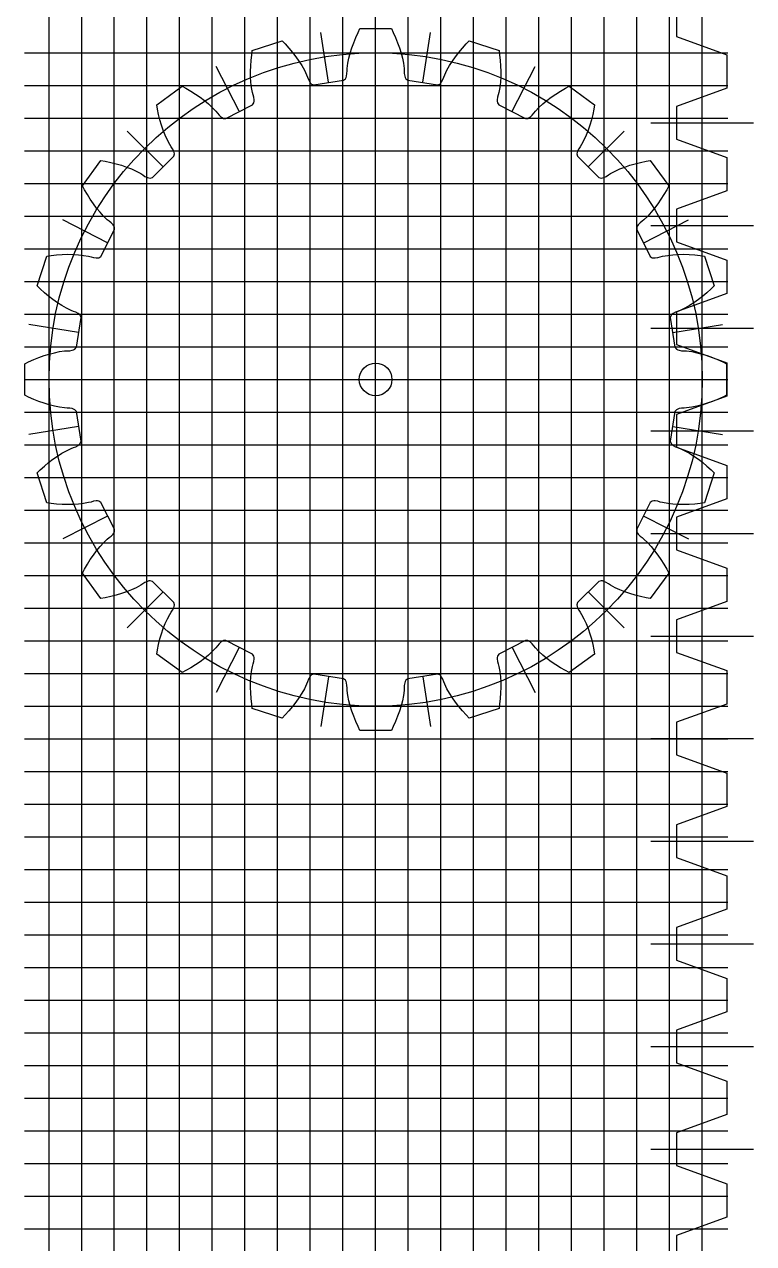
# Model space of a CAD drawing. Extents: x 0 to 22, y -1 to 128.
# Drawn here: x 0 to 22.32, y 36.38 to 73.7 of the extents above; entities that cross this region are included whole.
import ezdxf

# ---------------------------------------------------------------- set-up
doc = ezdxf.new("R2010")
doc.units = 0

msp = doc.modelspace()

# ---------------------------------------------------------------- linework, layer by layer
at = {"layer": 'a'}
for p, q in [((19.96827, 74.32696), (19.96827, 73.32789)), ((19.96827, 73.32789), (21.50734, 72.76772)), ((21.50734, 72.76772), (21.50734, 71.74555)), ((21.50734, 71.74555), (19.96827, 71.18537)), ((19.96827, 71.18537), (19.96827, 70.1863)), ((19.96827, 70.1863), (21.50734, 69.62612)), ((21.50734, 69.62612), (21.50734, 68.60395)), ((21.50734, 68.60395), (19.96827, 68.04378)), ((19.96827, 68.04378), (19.96827, 67.04471)), ((19.96827, 67.04471), (21.50734, 66.48453)), ((21.50734, 66.48453), (21.50734, 65.46236)), ((10.75367, 59.2473), (10.75367, 66.41641)), ((21.50734, 65.46236), (19.96827, 64.90219)), ((19.96827, 64.90219), (19.96827, 63.90311)), ((19.96827, 63.90311), (21.50734, 63.34294)), ((21.50734, 63.34294), (21.50734, 62.32077)), ((7.16911, 62.83185), (14.33822, 62.83185)), ((21.50734, 62.32077), (19.96827, 61.76059)), ((19.96827, 61.76059), (19.96827, 60.76152)), ((19.96827, 60.76152), (21.50734, 60.20135)), ((21.50734, 60.20135), (21.50734, 59.17918)), ((21.50734, 59.17918), (19.96827, 58.619)), ((19.96827, 58.619), (19.96827, 57.61993)), ((19.96827, 57.61993), (21.50734, 57.05975)), ((21.50734, 57.05975), (21.50734, 56.03758)), ((21.50734, 56.03758), (19.96827, 55.47741)), ((19.96827, 55.47741), (19.96827, 54.47833)), ((19.96827, 54.47833), (21.50734, 53.91816)), ((21.50734, 53.91816), (21.50734, 52.89599)), ((21.50734, 52.89599), (19.96827, 52.33582)), ((19.96827, 52.33582), (19.96827, 51.33674)), ((19.96827, 51.33674), (21.50734, 50.77657)), ((21.50734, 50.77657), (21.50734, 49.7544)), ((21.50734, 49.7544), (19.96827, 49.19422)), ((19.96827, 49.19422), (19.96827, 48.19515)), ((19.96827, 48.19515), (21.50734, 47.63498)), ((21.50734, 47.63498), (21.50734, 46.6128)), ((21.50734, 46.6128), (19.96827, 46.05263)), ((19.96827, 46.05263), (19.96827, 45.05356)), ((19.96827, 45.05356), (21.50734, 44.49338)), ((21.50734, 44.49338), (21.50734, 43.47121)), ((21.50734, 43.47121), (19.96827, 42.91104)), ((19.96827, 42.91104), (19.96827, 41.91196)), ((19.96827, 41.91196), (21.50734, 41.35179)), ((21.50734, 41.35179), (21.50734, 40.32962)), ((21.50734, 40.32962), (19.96827, 39.76944)), ((19.96827, 39.76944), (19.96827, 38.77037)), ((19.96827, 38.77037), (21.50734, 38.2102)), ((21.50734, 38.2102), (21.50734, 37.18803)), ((21.50734, 37.18803), (19.96827, 36.62785)), ((19.96827, 36.62785), (19.96827, 35.62878))]:
    msp.add_line(p, q, dxfattribs=at)
msp.add_lwpolyline([(19.91545, 63.81709), (19.96034, 63.75742), (20.00094, 63.73793), (20.04077, 63.72588), (20.11964, 63.70929), (20.19697, 63.70888), (20.27475, 63.70344), (20.43116, 63.68242), (20.58834, 63.6507), (20.74603, 63.60993), (20.90403, 63.561), (21.06217, 63.50451), (21.2203, 63.44089), (21.37826, 63.37043), (21.49656, 63.31326), (21.49656, 62.35045), (21.37826, 62.29327), (21.2203, 62.22282), (21.06217, 62.15919), (20.90403, 62.10271), (20.74603, 62.05378), (20.58834, 62.013), (20.43116, 61.98129), (20.27475, 61.96027), (20.19697, 61.95482), (20.11964, 61.95441), (20.04077, 61.93782), (20.00094, 61.92578), (19.96034, 61.90629), (19.91545, 61.84662), (19.77149, 60.93772), (19.79575, 60.8671), (19.82834, 60.83602), (19.86249, 60.81225), (19.93238, 60.7721), (20.0058, 60.74782), (20.07809, 60.7186), (20.22035, 60.65028), (20.36004, 60.57154), (20.49741, 60.48403), (20.63256, 60.38868), (20.7655, 60.28609), (20.89622, 60.17671), (21.02469, 60.06089), (21.11952, 59.96996), (20.822, 59.05427), (20.69183, 59.03645), (20.51982, 59.01826), (20.34977, 59.00661), (20.18192, 59.00176), (20.01653, 59.00405), (19.85396, 59.014), (19.69467, 59.03241), (19.53942, 59.06075), (19.46376, 59.07961), (19.39009, 59.10311), (19.30995, 59.11171), (19.26835, 59.11256), (19.22372, 59.10657), (19.16258, 59.06369), (18.74481, 58.24377), (18.74605, 58.1691), (18.76745, 58.12947), (18.79259, 58.09632), (18.84665, 58.03654), (18.90896, 57.99075), (18.96869, 57.94063), (19.08287, 57.83169), (19.19139, 57.71364), (19.295, 57.58796), (19.39406, 57.45551), (19.4888, 57.31686), (19.57933, 57.17244), (19.66572, 57.02259), (19.72781, 56.90681), (19.16188, 56.12788), (19.03258, 56.15115), (18.86337, 56.187), (18.69804, 56.22847), (18.5369, 56.27573), (18.38032, 56.32902), (18.22878, 56.38871), (18.08297, 56.45545), (17.94408, 56.53038), (17.87795, 56.57169), (17.81515, 56.61681), (17.74159, 56.64975), (17.70229, 56.66341), (17.65799, 56.67151), (17.5866, 56.64962), (16.9359, 55.99893), (16.91401, 55.92753), (16.92211, 55.88323), (16.93577, 55.84393), (16.96871, 55.77037), (17.01383, 55.70757), (17.05514, 55.64144), (17.13008, 55.50255), (17.19681, 55.35674), (17.25651, 55.2052), (17.30979, 55.04862), (17.35705, 54.88748), (17.39852, 54.72216), (17.43437, 54.55294), (17.45765, 54.42364), (16.67871, 53.85771), (16.56293, 53.9198), (16.41308, 54.00619), (16.26866, 54.09672), (16.13001, 54.19146), (15.99756, 54.29052), (15.87188, 54.39413), (15.75383, 54.50265), (15.64489, 54.61683), (15.59477, 54.67656), (15.54899, 54.73887), (15.4892, 54.79293), (15.45605, 54.81808), (15.41642, 54.83947), (15.34175, 54.84071), (14.52183, 54.42294), (14.47895, 54.3618), (14.47296, 54.31717), (14.47381, 54.27557), (14.48241, 54.19543), (14.50591, 54.12176), (14.52477, 54.0461), (14.55311, 53.89085), (14.57152, 53.73156), (14.58147, 53.56899), (14.58376, 53.4036), (14.57891, 53.23575), (14.56726, 53.0657), (14.54907, 52.89369), (14.53125, 52.76352), (13.61556, 52.466), (13.52463, 52.56083), (13.40881, 52.6893), (13.29943, 52.82002), (13.19685, 52.95297), (13.10149, 53.08811), (13.01398, 53.22548), (12.93524, 53.36517), (12.86692, 53.50743), (12.8377, 53.57972), (12.81342, 53.65314), (12.77327, 53.72303), (12.7495, 53.75718), (12.71842, 53.78977), (12.6478, 53.81403), (11.7389, 53.67007), (11.67923, 53.62518), (11.65974, 53.58458), (11.6477, 53.54475), (11.63111, 53.46588), (11.6307, 53.38855), (11.62525, 53.31077), (11.60423, 53.15436), (11.57252, 52.99718), (11.53174, 52.83949), (11.48281, 52.68149), (11.42633, 52.52335), (11.3627, 52.36523), (11.29225, 52.20726), (11.23508, 52.08897), (10.27226, 52.08897), (10.21509, 52.20726), (10.14463, 52.36523), (10.08101, 52.52335), (10.02452, 52.68149), (9.9756, 52.83949), (9.93482, 52.99718), (9.9031, 53.15436), (9.88209, 53.31077), (9.87664, 53.38855), (9.87623, 53.46588), (9.85964, 53.54475), (9.84759, 53.58458), (9.82811, 53.62518), (9.76843, 53.67007), (8.85954, 53.81403), (8.78891, 53.78977), (8.75783, 53.75718), (8.73407, 53.72303), (8.69392, 53.65314), (8.66963, 53.57972), (8.64042, 53.50743), (8.57209, 53.36517), (8.49336, 53.22548), (8.40585, 53.08811), (8.31049, 52.95297), (8.2079, 52.82002), (8.09853, 52.6893), (7.98271, 52.56083), (7.89178, 52.466), (6.97609, 52.76352), (6.95827, 52.89369), (6.94008, 53.0657), (6.92843, 53.23575), (6.92358, 53.4036), (6.92587, 53.56899), (6.93581, 53.73156), (6.95422, 53.89085), (6.98257, 54.0461), (7.00142, 54.12176), (7.02493, 54.19543), (7.03352, 54.27557), (7.03437, 54.31717), (7.02839, 54.3618), (6.98551, 54.42294), (6.16558, 54.84071), (6.09092, 54.83947), (6.05129, 54.81808), (6.01813, 54.79293), (5.95835, 54.73887), (5.91257, 54.67656), (5.86244, 54.61683), (5.7535, 54.50265), (5.63545, 54.39413), (5.50978, 54.29052), (5.37732, 54.19146), (5.23868, 54.09672), (5.09426, 54.00619), (4.94441, 53.9198), (4.82862, 53.85771), (4.04969, 54.42364), (4.07297, 54.55294), (4.10882, 54.72216), (4.15029, 54.88748), (4.19754, 55.04862), (4.25083, 55.2052), (4.31053, 55.35674), (4.37726, 55.50255), (4.45219, 55.64144), (4.4935, 55.70757), (4.53862, 55.77037), (4.57156, 55.84393), (4.58523, 55.88323), (4.59333, 55.92753), (4.57144, 55.99893), (3.92074, 56.64962), (3.84935, 56.67151), (3.80505, 56.66341), (3.76574, 56.64975), (3.69218, 56.61681), (3.62938, 56.57169), (3.56325, 56.53038), (3.42436, 56.45545), (3.27856, 56.38871), (3.12701, 56.32902), (2.97043, 56.27573), (2.80929, 56.22847), (2.64397, 56.187), (2.47476, 56.15115), (2.34545, 56.12788), (1.77953, 56.90681), (1.84162, 57.02259), (1.92801, 57.17244), (2.01854, 57.31686), (2.11327, 57.45551), (2.21234, 57.58796), (2.31594, 57.71364), (2.42446, 57.83169), (2.53865, 57.94063), (2.59837, 57.99075), (2.66069, 58.03654), (2.71475, 58.09632), (2.73989, 58.12947), (2.76128, 58.1691), (2.76253, 58.24377), (2.34475, 59.06369), (2.28362, 59.10657), (2.23898, 59.11256), (2.19738, 59.11171), (2.11724, 59.10311), (2.04357, 59.07961), (1.96792, 59.06075), (1.81267, 59.03241), (1.65338, 59.014), (1.4908, 59.00405), (1.32542, 59.00176), (1.15756, 59.00661), (0.98752, 59.01826), (0.81551, 59.03645), (0.68534, 59.05427), (0.38781, 59.96996), (0.48265, 60.06089), (0.61111, 60.17671), (0.74184, 60.28609), (0.87478, 60.38868), (1.00993, 60.48403), (1.1473, 60.57154), (1.28699, 60.65028), (1.42925, 60.7186), (1.50154, 60.74782), (1.57495, 60.7721), (1.64484, 60.81225), (1.679, 60.83602), (1.71159, 60.8671), (1.73584, 60.93772), (1.59189, 61.84662), (1.547, 61.90629), (1.5064, 61.92578), (1.46657, 61.93782), (1.38769, 61.95441), (1.31037, 61.95482), (1.23259, 61.96027), (1.07618, 61.98129), (0.91899, 62.013), (0.7613, 62.05378), (0.6033, 62.10271), (0.44517, 62.15919), (0.28704, 62.22282), (0.12907, 62.29327), (0.01078, 62.35045), (0.01078, 63.31326), (0.12907, 63.37043), (0.28704, 63.44089), (0.44517, 63.50451), (0.6033, 63.561), (0.7613, 63.60993), (0.91899, 63.6507), (1.07618, 63.68242), (1.23259, 63.70344), (1.31037, 63.70888), (1.38769, 63.70929), (1.46657, 63.72588), (1.5064, 63.73793), (1.547, 63.75742), (1.59189, 63.81709), (1.73584, 64.72598), (1.71159, 64.79661), (1.679, 64.82769), (1.64484, 64.85145), (1.57495, 64.8916), (1.50154, 64.91589), (1.42925, 64.9451), (1.28699, 65.01343), (1.1473, 65.09216), (1.00993, 65.17967), (0.87478, 65.27503), (0.74184, 65.37762), (0.61111, 65.48699), (0.48265, 65.60281), (0.38781, 65.69374), (0.68534, 66.60943), (0.81551, 66.62725), (0.98752, 66.64544), (1.15756, 66.65709), (1.32542, 66.66195), (1.4908, 66.65965), (1.65338, 66.64971), (1.81267, 66.6313), (1.96792, 66.60295), (2.04357, 66.5841), (2.11724, 66.56059), (2.19738, 66.552), (2.23898, 66.55115), (2.28362, 66.55713), (2.34475, 66.60001), (2.76253, 67.41994), (2.76128, 67.4946), (2.73989, 67.53423), (2.71475, 67.56739), (2.66069, 67.62717), (2.59837, 67.67295), (2.53865, 67.72308), (2.42446, 67.83202), (2.31594, 67.95007), (2.21234, 68.07574), (2.11327, 68.2082), (2.01854, 68.34685), (1.92801, 68.49126), (1.84162, 68.64111), (1.77953, 68.7569), (2.34545, 69.53583), (2.47476, 69.51256), (2.64397, 69.4767), (2.80929, 69.43523), (2.97043, 69.38798), (3.12701, 69.33469), (3.27856, 69.27499), (3.42436, 69.20826), (3.56325, 69.13333), (3.62938, 69.09202), (3.69218, 69.0469), (3.76574, 69.01396), (3.80505, 69.00029), (3.84935, 68.99219), (3.92074, 69.01408), (4.57144, 69.66478), (4.59333, 69.73617), (4.58523, 69.78047), (4.57156, 69.81978), (4.53862, 69.89334), (4.4935, 69.95614), (4.45219, 70.02227), (4.37726, 70.16116), (4.31053, 70.30696), (4.25083, 70.45851), (4.19754, 70.61509), (4.15029, 70.77623), (4.10882, 70.94155), (4.07297, 71.11076), (4.04969, 71.24007), (4.82862, 71.806), (4.94441, 71.7439), (5.09426, 71.65751), (5.23868, 71.56699), (5.37732, 71.47225), (5.50978, 71.37318), (5.63545, 71.26958), (5.7535, 71.16106), (5.86244, 71.04687), (5.91257, 70.98715), (5.95835, 70.92483), (6.01813, 70.87077), (6.05129, 70.84563), (6.09092, 70.82424), (6.16558, 70.823), (6.98551, 71.24077), (7.02839, 71.3019), (7.03437, 71.34654), (7.03352, 71.38814), (7.02493, 71.46828), (7.00142, 71.54195), (6.98257, 71.61761), (6.95422, 71.77286), (6.93581, 71.93215), (6.92587, 72.09472), (6.92358, 72.2601), (6.92843, 72.42796), (6.94008, 72.59801), (6.95827, 72.77001), (6.97609, 72.90018), (7.89178, 73.19771), (7.98271, 73.10288), (8.09853, 72.97441), (8.2079, 72.84368), (8.31049, 72.71074), (8.40585, 72.57559), (8.49336, 72.43822), (8.57209, 72.29853), (8.64042, 72.15627), (8.66963, 72.08398), (8.69392, 72.01057), (8.73407, 71.94068), (8.75783, 71.90652), (8.78891, 71.87393), (8.85954, 71.84968), (9.76843, 71.99363), (9.82811, 72.03852), (9.84759, 72.07912), (9.85964, 72.11895), (9.87623, 72.19783), (9.87664, 72.27515), (9.88209, 72.35293), (9.9031, 72.50934), (9.93482, 72.66653), (9.9756, 72.82422), (10.02452, 72.98222), (10.08101, 73.14035), (10.14463, 73.29848), (10.21509, 73.45645), (10.27226, 73.57474), (11.23508, 73.57474), (11.29225, 73.45645), (11.3627, 73.29848), (11.42633, 73.14035), (11.48281, 72.98222), (11.53174, 72.82422), (11.57252, 72.66653), (11.60423, 72.50934), (11.62525, 72.35293), (11.6307, 72.27515), (11.63111, 72.19783), (11.6477, 72.11895), (11.65974, 72.07912), (11.67923, 72.03852), (11.7389, 71.99363), (12.6478, 71.84968), (12.71842, 71.87393), (12.7495, 71.90652), (12.77327, 71.94068), (12.81342, 72.01057), (12.8377, 72.08398), (12.86692, 72.15627), (12.93524, 72.29853), (13.01398, 72.43822), (13.10149, 72.57559), (13.19685, 72.71074), (13.29943, 72.84368), (13.40881, 72.97441), (13.52463, 73.10288), (13.61556, 73.19771), (14.53125, 72.90018), (14.54907, 72.77001), (14.56726, 72.59801), (14.57891, 72.42796), (14.58376, 72.2601), (14.58147, 72.09472), (14.57152, 71.93215), (14.55311, 71.77286), (14.52477, 71.61761), (14.50591, 71.54195), (14.48241, 71.46828), (14.47381, 71.38814), (14.47296, 71.34654), (14.47895, 71.3019), (14.52183, 71.24077), (15.34175, 70.823), (15.41642, 70.82424), (15.45605, 70.84563), (15.4892, 70.87077), (15.54899, 70.92483), (15.59477, 70.98715), (15.64489, 71.04687), (15.75383, 71.16106), (15.87188, 71.26958), (15.99756, 71.37318), (16.13001, 71.47225), (16.26866, 71.56699), (16.41308, 71.65751), (16.56293, 71.7439), (16.67871, 71.806), (17.45765, 71.24007), (17.43437, 71.11076), (17.39852, 70.94155), (17.35705, 70.77623), (17.30979, 70.61509), (17.25651, 70.45851), (17.19681, 70.30696), (17.13008, 70.16116), (17.05514, 70.02227), (17.01383, 69.95614), (16.96871, 69.89334), (16.93577, 69.81978), (16.92211, 69.78047), (16.91401, 69.73617), (16.9359, 69.66478), (17.5866, 69.01408), (17.65799, 68.99219), (17.70229, 69.00029), (17.74159, 69.01396), (17.81515, 69.0469), (17.87795, 69.09202), (17.94408, 69.13333), (18.08297, 69.20826), (18.22878, 69.27499), (18.38032, 69.33469), (18.5369, 69.38798), (18.69804, 69.43523), (18.86337, 69.4767), (19.03258, 69.51256), (19.16188, 69.53583), (19.72781, 68.7569), (19.66572, 68.64111), (19.57933, 68.49126), (19.4888, 68.34685), (19.39406, 68.2082), (19.295, 68.07574), (19.19139, 67.95007), (19.08287, 67.83202), (18.96869, 67.72308), (18.90896, 67.67295), (18.84665, 67.62717), (18.79259, 67.56739), (18.76745, 67.53423), (18.74605, 67.4946), (18.74481, 67.41994), (19.16258, 66.60001), (19.22372, 66.55713), (19.26835, 66.55115), (19.30995, 66.552), (19.39009, 66.56059), (19.46376, 66.5841), (19.53942, 66.60295), (19.69467, 66.6313), (19.85396, 66.64971), (20.01653, 66.65965), (20.18192, 66.66195), (20.34977, 66.65709), (20.51982, 66.64544), (20.69183, 66.62725), (20.822, 66.60943), (21.11952, 65.69374), (21.02469, 65.60281), (20.89622, 65.48699), (20.7655, 65.37762), (20.63256, 65.27503), (20.49741, 65.17967), (20.36004, 65.09216), (20.22035, 65.01343), (20.07809, 64.9451), (20.0058, 64.91589), (19.93238, 64.8916), (19.86249, 64.85145), (19.82834, 64.82769), (19.79575, 64.79661), (19.77149, 64.72598)], close=True, dxfattribs=at)
msp.add_circle((10.75367, 62.83185), 0.5, dxfattribs=at)
at = {"layer": 'b'}
for p, q in [((0.75367, 0), (0.75367, 125.66371)), ((1.75367, 0), (1.75367, 125.66371)), ((2.75367, 0), (2.75367, 125.66371)), ((3.75367, 0), (3.75367, 125.66371)), ((4.75367, 0), (4.75367, 125.66371)), ((5.75367, 0), (5.75367, 125.66371)), ((6.75367, 0), (6.75367, 125.66371)), ((7.75367, 0), (7.75367, 125.66371)), ((8.75367, 0), (8.75367, 125.66371)), ((9.75367, 0), (9.75367, 125.66371)), ((10.75367, 0), (10.75367, 125.66371)), ((11.75367, 0), (11.75367, 125.66371)), ((12.75367, 0), (12.75367, 125.66371)), ((13.75367, 0), (13.75367, 125.66371)), ((14.75367, 0), (14.75367, 125.66371)), ((15.75367, 0), (15.75367, 125.66371)), ((16.75367, 0), (16.75367, 125.66371)), ((17.75367, 0), (17.75367, 125.66371)), ((18.75367, 0), (18.75367, 125.66371)), ((19.75367, 0), (19.75367, 125.66371)), ((20.75367, 0), (20.75367, 125.66371)), ((0, 72.83185), (21.53907, 72.83185)), ((0, 71.83185), (21.53907, 71.83185)), ((0, 70.83185), (21.53907, 70.83185)), ((0, 69.83185), (21.53907, 69.83185)), ((0, 68.83185), (21.53907, 68.83185)), ((0, 67.83185), (21.53907, 67.83185)), ((0, 66.83185), (21.53907, 66.83185)), ((0, 65.83185), (21.53907, 65.83185)), ((0, 64.83185), (21.53907, 64.83185)), ((0, 63.83185), (21.53907, 63.83185)), ((0, 62.83185), (21.53907, 62.83185)), ((0, 61.83185), (21.53907, 61.83185)), ((0, 60.83185), (21.53907, 60.83185)), ((0, 59.83185), (21.53907, 59.83185)), ((0, 58.83185), (21.53907, 58.83185)), ((0, 57.83185), (21.53907, 57.83185)), ((0, 56.83185), (21.53907, 56.83185)), ((0, 55.83185), (21.53907, 55.83185)), ((0, 54.83185), (21.53907, 54.83185)), ((0, 53.83185), (21.53907, 53.83185)), ((0, 52.83185), (21.53907, 52.83185)), ((0, 51.83185), (21.53907, 51.83185)), ((0, 50.83185), (21.53907, 50.83185)), ((0, 49.83185), (21.53907, 49.83185)), ((0, 48.83185), (21.53907, 48.83185)), ((0, 47.83185), (21.53907, 47.83185)), ((0, 46.83185), (21.53907, 46.83185)), ((0, 45.83185), (21.53907, 45.83185)), ((0, 44.83185), (21.53907, 44.83185)), ((0, 43.83185), (21.53907, 43.83185)), ((0, 42.83185), (21.53907, 42.83185)), ((0, 41.83185), (21.53907, 41.83185)), ((0, 40.83185), (21.53907, 40.83185)), ((0, 39.83185), (21.53907, 39.83185)), ((0, 38.83185), (21.53907, 38.83185)), ((0, 37.83185), (21.53907, 37.83185)), ((0, 36.83185), (21.53907, 36.83185))]:
    msp.add_line(p, q, dxfattribs=at)
at = {"layer": 'c'}
for p, q in [((20.75367, 0), (20.75367, 125.66371)), ((9.31219, 71.93301), (9.07142, 73.45313)), ((12.19515, 71.93301), (12.43591, 73.45313)), ((6.57033, 71.04212), (5.8716, 72.41344)), ((14.93701, 71.04212), (15.63573, 72.41344)), ((19.18287, 70.68583), (22.32446, 70.68583)), ((4.23796, 69.34756), (3.14968, 70.43584)), ((17.26938, 69.34756), (18.35766, 70.43584)), ((2.5434, 67.01519), (1.17208, 67.71392)), ((18.96394, 67.01519), (20.33526, 67.71392)), ((19.18287, 67.54424), (22.32446, 67.54424)), ((1.65251, 64.27333), (0.1324, 64.5141)), ((19.18287, 64.40265), (22.32446, 64.40265)), ((19.85482, 64.27333), (21.37494, 64.5141)), ((1.65251, 61.39037), (0.1324, 61.14961)), ((19.18287, 61.26106), (22.32446, 61.26106)), ((19.85482, 61.39037), (21.37494, 61.14961)), ((2.5434, 58.64851), (1.17208, 57.94979)), ((18.96394, 58.64851), (20.33526, 57.94979)), ((19.18287, 58.11946), (22.32446, 58.11946)), ((4.23796, 56.31615), (3.14968, 55.22786)), ((17.26938, 56.31615), (18.35766, 55.22786)), ((19.18287, 54.97787), (22.32446, 54.97787)), ((6.57033, 54.62158), (5.8716, 53.25026)), ((14.93701, 54.62158), (15.63573, 53.25026)), ((9.31219, 53.7307), (9.07142, 52.21058)), ((12.19515, 53.7307), (12.43591, 52.21058)), ((19.18287, 51.83628), (22.32446, 51.83628)), ((19.18287, 48.69469), (22.32446, 48.69469)), ((19.18287, 45.55309), (22.32446, 45.55309)), ((19.18287, 42.4115), (22.32446, 42.4115)), ((19.18287, 39.26991), (22.32446, 39.26991))]:
    msp.add_line(p, q, dxfattribs=at)
msp.add_circle((10.75367, 62.83185), 10, dxfattribs=at)

doc.saveas('drawing.dxf')
